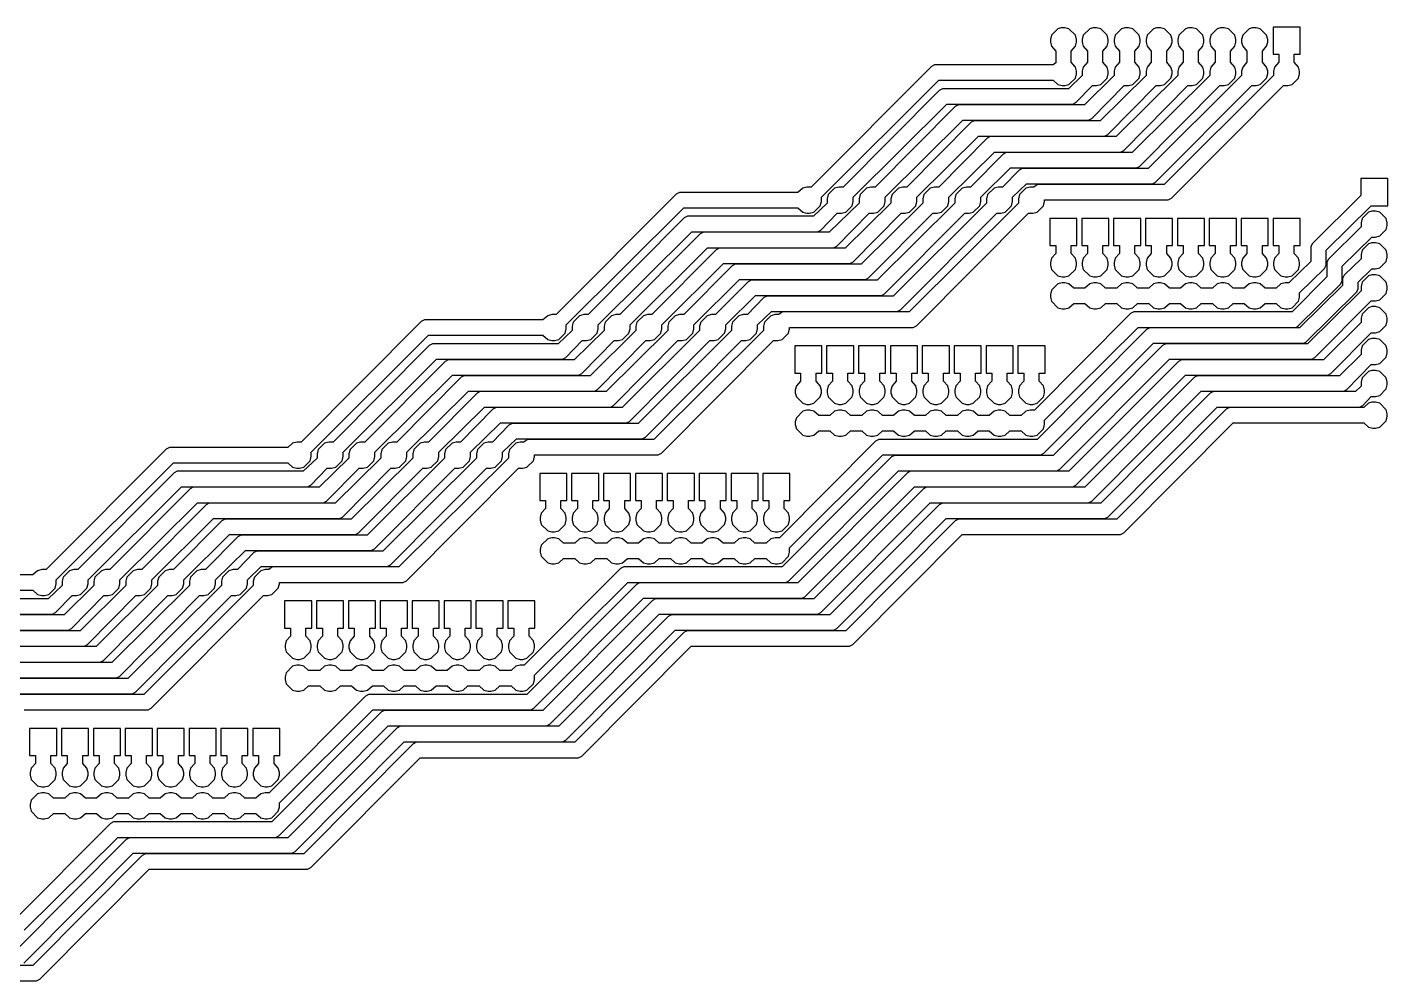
# Model space of a CAD drawing. Header units: millimetres. Extents: x 3 to 173, y 2 to 96.
# Drawn here: x 64.1 to 172.5, y 19.9 to 95.9 of the extents above; entities that cross this region are included whole.
import ezdxf

# ---------------------------------------------------------------- set-up
doc = ezdxf.new("R2010")
doc.units = ezdxf.units.MM
doc.layers.add('Default', color=70, linetype='Continuous')

msp = doc.modelspace()

# ---------------------------------------------------------------- linework, layer by layer
at = {"layer": 'Default'}
for points in [[(146.473333, 95.842667), (146.473333, 95.842667), (146.219333, 95.758), (145.711333, 95.25), (145.626667, 94.911333), (145.626667, 94.699667), (145.711333, 94.361), (146.05, 93.98), (146.05, 93.048667), (145.838333, 92.879333), (136.398, 92.879333), (136.144, 92.752333), (126.576667, 83.142667), (126.238, 83.142667), (125.899333, 83.058), (125.518333, 82.719333), (116.078, 82.719333), (115.824, 82.592333), (106.256667, 72.982667), (105.918, 72.982667), (105.579333, 72.898), (105.198333, 72.559333), (95.758, 72.559333), (95.504, 72.432333), (85.936667, 62.822667), (85.598, 62.822667), (85.259333, 62.738), (84.878333, 62.399333), (75.438, 62.399333), (75.184, 62.272333), (65.616667, 52.662667), (65.278, 52.662667), (64.939333, 52.578), (64.558333, 52.239333), (55.118, 52.239333)], [(55.456667, 51.011667), (64.558333, 51.011667), (64.939333, 50.673), (65.278, 50.588333), (65.489667, 50.588333), (65.828333, 50.673), (66.336333, 51.181), (66.421, 51.519667), (66.421, 51.858333), (75.776667, 61.171667), (84.878333, 61.171667), (85.259333, 60.833), (85.598, 60.748333), (85.809667, 60.748333), (86.148333, 60.833), (86.656333, 61.341), (86.741, 61.679667), (86.741, 62.018333), (96.096667, 71.331667), (105.198333, 71.331667), (105.579333, 70.993), (105.918, 70.908333), (106.129667, 70.908333), (106.468333, 70.993), (106.976333, 71.501), (107.061, 71.839667), (107.061, 72.178333), (116.416667, 81.491667), (125.518333, 81.491667), (125.899333, 81.153), (126.238, 81.068333), (126.449667, 81.068333), (126.788333, 81.153), (127.296333, 81.661), (127.381, 81.999667), (127.381, 82.338333), (136.736667, 91.651667), (145.838333, 91.651667), (146.219333, 91.313), (146.558, 91.228333), (146.769667, 91.228333), (147.108333, 91.313), (147.616333, 91.821), (147.701, 92.159667), (147.701, 92.371333), (147.616333, 92.71), (147.277667, 93.091), (147.277667, 93.98), (147.616333, 94.361), (147.701, 94.699667), (147.701, 94.911333), (147.616333, 95.25), (147.108333, 95.758), (146.769667, 95.842667), (146.473333, 95.842667)], [(149.013333, 95.842667), (149.013333, 95.842667), (148.759333, 95.758), (148.251333, 95.25), (148.166667, 94.911333), (148.166667, 94.699667), (148.251333, 94.361), (148.59, 93.98), (148.59, 93.091), (148.251333, 92.71), (148.166667, 92.371333), (148.166667, 92.032667), (147.066, 90.974333), (137.033, 90.974333), (136.779, 90.847333), (129.116667, 83.142667), (128.778, 83.142667), (128.439333, 83.058), (127.931333, 82.55), (127.846667, 82.211333), (127.846667, 81.872667), (126.746, 80.814333), (116.713, 80.814333), (116.459, 80.687333), (108.796667, 72.982667), (108.458, 72.982667), (108.119333, 72.898), (107.611333, 72.39), (107.526667, 72.051333), (107.526667, 71.712667), (106.426, 70.654333), (96.393, 70.654333), (96.139, 70.527333), (88.476667, 62.822667), (88.138, 62.822667), (87.799333, 62.738), (87.291333, 62.23), (87.206667, 61.891333), (87.206667, 61.552667), (86.106, 60.494333), (76.073, 60.494333), (75.819, 60.367333), (68.156667, 52.662667), (67.818, 52.662667), (67.479333, 52.578), (66.971333, 52.07), (66.886667, 51.731333), (66.886667, 51.392667), (65.786, 50.334333), (55.753, 50.334333)], [(56.091667, 49.106667), (66.124667, 49.106667), (66.378667, 49.233667), (67.691, 50.588333), (68.029667, 50.588333), (68.368333, 50.673), (68.876333, 51.181), (68.961, 51.519667), (68.961, 51.858333), (76.411667, 59.266667), (86.444667, 59.266667), (86.698667, 59.393667), (88.011, 60.748333), (88.349667, 60.748333), (88.688333, 60.833), (89.196333, 61.341), (89.281, 61.679667), (89.281, 62.018333), (96.731667, 69.426667), (106.764667, 69.426667), (107.018667, 69.553667), (108.331, 70.908333), (108.669667, 70.908333), (109.008333, 70.993), (109.516333, 71.501), (109.601, 71.839667), (109.601, 72.178333), (117.051667, 79.586667), (127.084667, 79.586667), (127.338667, 79.713667), (128.651, 81.068333), (128.989667, 81.068333), (129.328333, 81.153), (129.836333, 81.661), (129.921, 81.999667), (129.921, 82.338333), (137.371667, 89.746667), (147.404667, 89.746667), (147.658667, 89.873667), (148.971, 91.228333), (149.309667, 91.228333), (149.648333, 91.313), (150.156333, 91.821), (150.241, 92.159667), (150.241, 92.371333), (150.156333, 92.71), (149.817667, 93.091), (149.817667, 93.98), (150.156333, 94.361), (150.241, 94.699667), (150.241, 94.911333), (150.156333, 95.25), (149.648333, 95.758), (149.309667, 95.842667), (149.013333, 95.842667)], [(151.553333, 95.842667), (151.553333, 95.842667), (151.299333, 95.758), (150.791333, 95.25), (150.706667, 94.911333), (150.706667, 94.699667), (150.791333, 94.361), (151.13, 93.98), (151.13, 93.091), (150.791333, 92.71), (150.706667, 92.371333), (150.706667, 92.032667), (148.336, 89.704333), (138.303, 89.704333), (138.049, 89.577333), (131.656667, 83.142667), (131.318, 83.142667), (130.979333, 83.058), (130.471333, 82.55), (130.386667, 82.211333), (130.386667, 81.872667), (128.016, 79.544333), (117.983, 79.544333), (117.729, 79.417333), (111.336667, 72.982667), (110.998, 72.982667), (110.659333, 72.898), (110.151333, 72.39), (110.066667, 72.051333), (110.066667, 71.712667), (107.696, 69.384333), (97.663, 69.384333), (97.409, 69.257333), (91.016667, 62.822667), (90.678, 62.822667), (90.339333, 62.738), (89.831333, 62.23), (89.746667, 61.891333), (89.746667, 61.552667), (87.376, 59.224333), (77.343, 59.224333), (77.089, 59.097333), (70.696667, 52.662667), (70.358, 52.662667), (70.019333, 52.578), (69.511333, 52.07), (69.426667, 51.731333), (69.426667, 51.392667), (67.056, 49.064333), (57.023, 49.064333)], [(57.361667, 47.836667), (67.394667, 47.836667), (67.648667, 47.963667), (70.231, 50.588333), (70.569667, 50.588333), (70.908333, 50.673), (71.416333, 51.181), (71.501, 51.519667), (71.501, 51.858333), (77.681667, 57.996667), (87.714667, 57.996667), (87.968667, 58.123667), (90.551, 60.748333), (90.889667, 60.748333), (91.228333, 60.833), (91.736333, 61.341), (91.821, 61.679667), (91.821, 62.018333), (98.001667, 68.156667), (108.034667, 68.156667), (108.288667, 68.283667), (110.871, 70.908333), (111.209667, 70.908333), (111.548333, 70.993), (112.056333, 71.501), (112.141, 71.839667), (112.141, 72.178333), (118.321667, 78.316667), (128.354667, 78.316667), (128.608667, 78.443667), (131.191, 81.068333), (131.529667, 81.068333), (131.868333, 81.153), (132.376333, 81.661), (132.461, 81.999667), (132.461, 82.338333), (138.641667, 88.476667), (148.674667, 88.476667), (148.928667, 88.603667), (151.511, 91.228333), (151.849667, 91.228333), (152.188333, 91.313), (152.696333, 91.821), (152.781, 92.159667), (152.781, 92.371333), (152.696333, 92.71), (152.357667, 93.091), (152.357667, 93.98), (152.696333, 94.361), (152.781, 94.699667), (152.781, 94.911333), (152.696333, 95.25), (152.188333, 95.758), (151.849667, 95.842667), (151.553333, 95.842667)], [(154.093333, 95.842667), (154.093333, 95.842667), (153.839333, 95.758), (153.331333, 95.25), (153.246667, 94.911333), (153.246667, 94.699667), (153.331333, 94.361), (153.67, 93.98), (153.67, 93.091), (153.331333, 92.71), (153.246667, 92.371333), (153.246667, 92.032667), (149.606, 88.434333), (139.573, 88.434333), (139.319, 88.307333), (134.196667, 83.142667), (133.858, 83.142667), (133.519333, 83.058), (133.011333, 82.55), (132.926667, 82.211333), (132.926667, 81.872667), (129.286, 78.274333), (119.253, 78.274333), (118.999, 78.147333), (113.876667, 72.982667), (113.538, 72.982667), (113.199333, 72.898), (112.691333, 72.39), (112.606667, 72.051333), (112.606667, 71.712667), (108.966, 68.114333), (98.933, 68.114333), (98.679, 67.987333), (93.556667, 62.822667), (93.218, 62.822667), (92.879333, 62.738), (92.371333, 62.23), (92.286667, 61.891333), (92.286667, 61.552667), (88.646, 57.954333), (78.613, 57.954333), (78.359, 57.827333), (73.236667, 52.662667), (72.898, 52.662667), (72.559333, 52.578), (72.051333, 52.07), (71.966667, 51.731333), (71.966667, 51.392667), (68.326, 47.794333), (58.293, 47.794333)], [(58.631667, 46.566667), (68.664667, 46.566667), (68.918667, 46.693667), (72.771, 50.588333), (73.109667, 50.588333), (73.448333, 50.673), (73.956333, 51.181), (74.041, 51.519667), (74.041, 51.858333), (78.951667, 56.726667), (88.984667, 56.726667), (89.238667, 56.853667), (93.091, 60.748333), (93.429667, 60.748333), (93.768333, 60.833), (94.276333, 61.341), (94.361, 61.679667), (94.361, 62.018333), (99.271667, 66.886667), (109.304667, 66.886667), (109.558667, 67.013667), (113.411, 70.908333), (113.749667, 70.908333), (114.088333, 70.993), (114.596333, 71.501), (114.681, 71.839667), (114.681, 72.178333), (119.591667, 77.046667), (129.624667, 77.046667), (129.878667, 77.173667), (133.731, 81.068333), (134.069667, 81.068333), (134.408333, 81.153), (134.916333, 81.661), (135.001, 81.999667), (135.001, 82.338333), (139.911667, 87.206667), (149.944667, 87.206667), (150.198667, 87.333667), (154.051, 91.228333), (154.389667, 91.228333), (154.728333, 91.313), (155.236333, 91.821), (155.321, 92.159667), (155.321, 92.371333), (155.236333, 92.71), (154.897667, 93.091), (154.897667, 93.98), (155.236333, 94.361), (155.321, 94.699667), (155.321, 94.911333), (155.236333, 95.25), (154.728333, 95.758), (154.389667, 95.842667), (154.093333, 95.842667)], [(156.633333, 95.842667), (156.633333, 95.842667), (156.379333, 95.758), (155.871333, 95.25), (155.786667, 94.911333), (155.786667, 94.699667), (155.871333, 94.361), (156.21, 93.98), (156.21, 93.091), (155.871333, 92.71), (155.786667, 92.371333), (155.786667, 92.032667), (150.876, 87.164333), (140.843, 87.164333), (140.589, 87.037333), (136.736667, 83.142667), (136.398, 83.142667), (136.059333, 83.058), (135.551333, 82.55), (135.466667, 82.211333), (135.466667, 81.872667), (130.556, 77.004333), (120.523, 77.004333), (120.269, 76.877333), (116.416667, 72.982667), (116.078, 72.982667), (115.739333, 72.898), (115.231333, 72.39), (115.146667, 72.051333), (115.146667, 71.712667), (110.236, 66.844333), (100.203, 66.844333), (99.949, 66.717333), (96.096667, 62.822667), (95.758, 62.822667), (95.419333, 62.738), (94.911333, 62.23), (94.826667, 61.891333), (94.826667, 61.552667), (89.916, 56.684333), (79.883, 56.684333), (79.629, 56.557333), (75.776667, 52.662667), (75.438, 52.662667), (75.099333, 52.578), (74.591333, 52.07), (74.506667, 51.731333), (74.506667, 51.392667), (69.596, 46.524333), (59.563, 46.524333)], [(59.901667, 45.296667), (69.934667, 45.296667), (70.188667, 45.423667), (75.311, 50.588333), (75.649667, 50.588333), (75.988333, 50.673), (76.496333, 51.181), (76.581, 51.519667), (76.581, 51.858333), (80.221667, 55.456667), (90.254667, 55.456667), (90.508667, 55.583667), (95.631, 60.748333), (95.969667, 60.748333), (96.308333, 60.833), (96.816333, 61.341), (96.901, 61.679667), (96.901, 62.018333), (100.541667, 65.616667), (110.574667, 65.616667), (110.828667, 65.743667), (115.951, 70.908333), (116.289667, 70.908333), (116.628333, 70.993), (117.136333, 71.501), (117.221, 71.839667), (117.221, 72.178333), (120.861667, 75.776667), (130.894667, 75.776667), (131.148667, 75.903667), (136.271, 81.068333), (136.609667, 81.068333), (136.948333, 81.153), (137.456333, 81.661), (137.541, 81.999667), (137.541, 82.338333), (141.181667, 85.936667), (151.214667, 85.936667), (151.468667, 86.063667), (156.591, 91.228333), (156.929667, 91.228333), (157.268333, 91.313), (157.776333, 91.821), (157.861, 92.159667), (157.861, 92.371333), (157.776333, 92.71), (157.437667, 93.091), (157.437667, 93.98), (157.776333, 94.361), (157.861, 94.699667), (157.861, 94.911333), (157.776333, 95.25), (157.268333, 95.758), (156.929667, 95.842667), (156.633333, 95.842667)], [(159.173333, 95.842667), (159.173333, 95.842667), (158.919333, 95.758), (158.411333, 95.25), (158.326667, 94.911333), (158.326667, 94.699667), (158.411333, 94.361), (158.75, 93.98), (158.75, 93.091), (158.411333, 92.71), (158.326667, 92.371333), (158.326667, 92.032667), (152.146, 85.894333), (142.113, 85.894333), (141.859, 85.767333), (139.276667, 83.142667), (138.938, 83.142667), (138.599333, 83.058), (138.091333, 82.55), (138.006667, 82.211333), (138.006667, 81.872667), (131.826, 75.734333), (121.793, 75.734333), (121.539, 75.607333), (118.956667, 72.982667), (118.618, 72.982667), (118.279333, 72.898), (117.771333, 72.39), (117.686667, 72.051333), (117.686667, 71.712667), (111.506, 65.574333), (101.473, 65.574333), (101.219, 65.447333), (98.636667, 62.822667), (98.298, 62.822667), (97.959333, 62.738), (97.451333, 62.23), (97.366667, 61.891333), (97.366667, 61.552667), (91.186, 55.414333), (81.153, 55.414333), (80.899, 55.287333), (78.316667, 52.662667), (77.978, 52.662667), (77.639333, 52.578), (77.131333, 52.07), (77.046667, 51.731333), (77.046667, 51.392667), (70.866, 45.254333), (60.833, 45.254333)], [(61.171667, 44.026667), (71.204667, 44.026667), (71.458667, 44.153667), (77.851, 50.588333), (78.189667, 50.588333), (78.528333, 50.673), (79.036333, 51.181), (79.121, 51.519667), (79.121, 51.858333), (81.491667, 54.186667), (91.524667, 54.186667), (91.778667, 54.313667), (98.171, 60.748333), (98.509667, 60.748333), (98.848333, 60.833), (99.356333, 61.341), (99.441, 61.679667), (99.441, 62.018333), (101.811667, 64.346667), (111.844667, 64.346667), (112.098667, 64.473667), (118.491, 70.908333), (118.829667, 70.908333), (119.168333, 70.993), (119.676333, 71.501), (119.761, 71.839667), (119.761, 72.178333), (122.131667, 74.506667), (132.164667, 74.506667), (132.418667, 74.633667), (138.811, 81.068333), (139.149667, 81.068333), (139.488333, 81.153), (139.996333, 81.661), (140.081, 81.999667), (140.081, 82.338333), (142.451667, 84.666667), (152.484667, 84.666667), (152.738667, 84.793667), (159.131, 91.228333), (159.469667, 91.228333), (159.808333, 91.313), (160.316333, 91.821), (160.401, 92.159667), (160.401, 92.371333), (160.316333, 92.71), (159.977667, 93.091), (159.977667, 93.98), (160.316333, 94.361), (160.401, 94.699667), (160.401, 94.911333), (160.316333, 95.25), (159.808333, 95.758), (159.469667, 95.842667), (159.173333, 95.842667)], [(161.713333, 95.842667), (161.713333, 95.842667), (161.459333, 95.758), (160.951333, 95.25), (160.866667, 94.911333), (160.866667, 94.699667), (160.951333, 94.361), (161.29, 93.98), (161.29, 93.091), (160.951333, 92.71), (160.866667, 92.371333), (160.866667, 92.032667), (153.416, 84.624333), (143.383, 84.624333), (143.129, 84.497333), (141.816667, 83.142667), (141.478, 83.142667), (141.139333, 83.058), (140.631333, 82.55), (140.546667, 82.211333), (140.546667, 81.872667), (133.096, 74.464333), (123.063, 74.464333), (122.809, 74.337333), (121.496667, 72.982667), (121.158, 72.982667), (120.819333, 72.898), (120.311333, 72.39), (120.226667, 72.051333), (120.226667, 71.712667), (112.776, 64.304333), (102.743, 64.304333), (102.489, 64.177333), (101.176667, 62.822667), (100.838, 62.822667), (100.499333, 62.738), (99.991333, 62.23), (99.906667, 61.891333), (99.906667, 61.552667), (92.456, 54.144333), (82.423, 54.144333), (82.169, 54.017333), (80.856667, 52.662667), (80.518, 52.662667), (80.179333, 52.578), (79.671333, 52.07), (79.586667, 51.731333), (79.586667, 51.392667), (72.136, 43.984333), (62.103, 43.984333)], [(62.441667, 42.756667), (72.474667, 42.756667), (72.728667, 42.883667), (80.391, 50.588333), (80.729667, 50.588333), (81.068333, 50.673), (81.576333, 51.181), (81.661, 51.519667), (81.661, 51.858333), (82.761667, 52.916667), (92.794667, 52.916667), (93.048667, 53.043667), (100.711, 60.748333), (101.049667, 60.748333), (101.388333, 60.833), (101.896333, 61.341), (101.981, 61.679667), (101.981, 62.018333), (103.081667, 63.076667), (113.114667, 63.076667), (113.368667, 63.203667), (121.031, 70.908333), (121.369667, 70.908333), (121.708333, 70.993), (122.216333, 71.501), (122.301, 71.839667), (122.301, 72.178333), (123.401667, 73.236667), (133.434667, 73.236667), (133.688667, 73.363667), (141.351, 81.068333), (141.689667, 81.068333), (142.028333, 81.153), (142.536333, 81.661), (142.621, 81.999667), (142.621, 82.338333), (143.721667, 83.396667), (153.754667, 83.396667), (154.008667, 83.523667), (161.671, 91.228333), (162.009667, 91.228333), (162.348333, 91.313), (162.856333, 91.821), (162.941, 92.159667), (162.941, 92.371333), (162.856333, 92.71), (162.517667, 93.091), (162.517667, 93.98), (162.856333, 94.361), (162.941, 94.699667), (162.941, 94.911333), (162.856333, 95.25), (162.348333, 95.758), (162.009667, 95.842667), (161.713333, 95.842667)], [(163.364333, 95.885), (163.364333, 95.885), (163.364333, 93.726), (163.83, 93.726), (163.83, 93.091), (163.491333, 92.71), (163.406667, 92.371333), (163.406667, 92.032667), (154.686, 83.354333), (144.610667, 83.354333), (144.314333, 83.142667), (144.018, 83.142667), (143.679333, 83.058), (143.171333, 82.55), (143.086667, 82.211333), (143.086667, 81.872667), (134.366, 73.194333), (124.290667, 73.194333), (123.994333, 72.982667), (123.698, 72.982667), (123.359333, 72.898), (122.851333, 72.39), (122.766667, 72.051333), (122.766667, 71.712667), (114.046, 63.034333), (103.970667, 63.034333), (103.674333, 62.822667), (103.378, 62.822667), (103.039333, 62.738), (102.531333, 62.23), (102.446667, 61.891333), (102.446667, 61.552667), (93.726, 52.874333), (83.650667, 52.874333), (83.354333, 52.662667), (83.058, 52.662667), (82.719333, 52.578), (82.211333, 52.07), (82.126667, 51.731333), (82.126667, 51.392667), (73.406, 42.714333), (63.330667, 42.714333)], [(63.881, 41.486667), (73.744667, 41.486667), (73.998667, 41.613667), (82.931, 50.588333), (83.269667, 50.588333), (83.608333, 50.673), (84.116333, 51.181), (84.201, 51.519667), (84.201, 51.646667), (94.064667, 51.646667), (94.318667, 51.773667), (103.251, 60.748333), (103.589667, 60.748333), (103.928333, 60.833), (104.436333, 61.341), (104.521, 61.679667), (104.521, 61.806667), (114.384667, 61.806667), (114.638667, 61.933667), (123.571, 70.908333), (123.909667, 70.908333), (124.248333, 70.993), (124.756333, 71.501), (124.841, 71.839667), (124.841, 71.966667), (134.704667, 71.966667), (134.958667, 72.093667), (143.891, 81.068333), (144.229667, 81.068333), (144.568333, 81.153), (145.076333, 81.661), (145.161, 81.999667), (145.161, 82.126667), (155.024667, 82.126667), (155.278667, 82.253667), (164.211, 91.228333), (164.549667, 91.228333), (164.888333, 91.313), (165.396333, 91.821), (165.481, 92.159667), (165.481, 92.371333), (165.396333, 92.71), (165.057667, 93.091), (165.057667, 93.726), (165.523333, 93.726), (165.523333, 95.885), (163.364333, 95.885)], [(170.349333, 83.82), (170.349333, 83.82), (170.349333, 82.465333), (166.497, 78.655333), (166.37, 78.401333), (166.37, 77.216), (164.634333, 75.522667), (164.338, 75.522667), (163.999333, 75.438), (163.618333, 75.099333), (162.729333, 75.099333), (162.348333, 75.438), (162.009667, 75.522667), (161.798, 75.522667), (161.459333, 75.438), (161.078333, 75.099333), (160.189333, 75.099333), (159.808333, 75.438), (159.469667, 75.522667), (159.258, 75.522667), (158.919333, 75.438), (158.538333, 75.099333), (157.649333, 75.099333), (157.268333, 75.438), (156.929667, 75.522667), (156.718, 75.522667), (156.379333, 75.438), (155.998333, 75.099333), (155.109333, 75.099333), (154.728333, 75.438), (154.389667, 75.522667), (154.178, 75.522667), (153.839333, 75.438), (153.458333, 75.099333), (152.569333, 75.099333), (152.188333, 75.438), (151.849667, 75.522667), (151.638, 75.522667), (151.299333, 75.438), (150.918333, 75.099333), (150.029333, 75.099333), (149.648333, 75.438), (149.309667, 75.522667), (149.098, 75.522667), (148.759333, 75.438), (148.378333, 75.099333), (147.489333, 75.099333), (147.108333, 75.438), (146.769667, 75.522667), (146.558, 75.522667), (146.219333, 75.438), (145.711333, 74.93), (145.626667, 74.591333), (145.626667, 74.379667), (145.711333, 74.041), (146.219333, 73.533), (146.558, 73.448333), (146.769667, 73.448333), (147.108333, 73.533), (147.489333, 73.871667), (148.378333, 73.871667), (148.759333, 73.533), (149.098, 73.448333), (149.309667, 73.448333), (149.648333, 73.533), (150.029333, 73.871667), (150.918333, 73.871667), (151.299333, 73.533), (151.638, 73.448333), (151.849667, 73.448333), (152.188333, 73.533), (152.569333, 73.871667), (153.458333, 73.871667), (153.839333, 73.533), (154.178, 73.448333), (154.389667, 73.448333), (154.728333, 73.533), (155.109333, 73.871667), (155.998333, 73.871667), (156.379333, 73.533), (156.718, 73.448333), (156.929667, 73.448333), (157.268333, 73.533), (157.649333, 73.871667), (158.538333, 73.871667), (158.919333, 73.533), (159.258, 73.448333), (159.469667, 73.448333), (159.808333, 73.533), (160.189333, 73.871667), (161.078333, 73.871667), (161.459333, 73.533), (161.798, 73.448333), (162.009667, 73.448333), (162.348333, 73.533), (162.729333, 73.871667), (163.618333, 73.871667), (163.999333, 73.533), (164.338, 73.448333), (164.549667, 73.448333), (164.888333, 73.533), (165.396333, 74.041), (165.481, 74.379667), (165.481, 74.718333), (167.470667, 76.665667), (167.597667, 76.919667), (167.597667, 78.105), (171.196, 81.661), (172.508333, 81.661), (172.508333, 83.82), (170.349333, 83.82)], [(171.238333, 81.237667), (171.238333, 81.237667), (170.984333, 81.153), (170.476333, 80.645), (170.391667, 80.306333), (170.391667, 79.967667), (167.767, 77.385333), (167.64, 77.131333), (167.64, 75.988333), (164.888333, 73.194333), (152.273, 73.194333), (152.019, 73.067333), (144.356667, 65.362667), (144.018, 65.362667), (143.679333, 65.278), (143.298333, 64.939333), (142.409333, 64.939333), (142.028333, 65.278), (141.689667, 65.362667), (141.478, 65.362667), (141.139333, 65.278), (140.758333, 64.939333), (139.869333, 64.939333), (139.488333, 65.278), (139.149667, 65.362667), (138.938, 65.362667), (138.599333, 65.278), (138.218333, 64.939333), (137.329333, 64.939333), (136.948333, 65.278), (136.609667, 65.362667), (136.398, 65.362667), (136.059333, 65.278), (135.678333, 64.939333), (134.789333, 64.939333), (134.408333, 65.278), (134.069667, 65.362667), (133.858, 65.362667), (133.519333, 65.278), (133.138333, 64.939333), (132.249333, 64.939333), (131.868333, 65.278), (131.529667, 65.362667), (131.318, 65.362667), (130.979333, 65.278), (130.598333, 64.939333), (129.709333, 64.939333), (129.328333, 65.278), (128.989667, 65.362667), (128.778, 65.362667), (128.439333, 65.278), (128.058333, 64.939333), (127.169333, 64.939333), (126.788333, 65.278), (126.449667, 65.362667), (126.238, 65.362667), (125.899333, 65.278), (125.391333, 64.77), (125.306667, 64.431333), (125.306667, 64.219667), (125.391333, 63.881), (125.899333, 63.373), (126.238, 63.288333), (126.449667, 63.288333), (126.788333, 63.373), (127.169333, 63.711667), (128.058333, 63.711667), (128.439333, 63.373), (128.778, 63.288333), (128.989667, 63.288333), (129.328333, 63.373), (129.709333, 63.711667), (130.598333, 63.711667), (130.979333, 63.373), (131.318, 63.288333), (131.529667, 63.288333), (131.868333, 63.373), (132.249333, 63.711667), (133.138333, 63.711667), (133.519333, 63.373), (133.858, 63.288333), (134.069667, 63.288333), (134.408333, 63.373), (134.789333, 63.711667), (135.678333, 63.711667), (136.059333, 63.373), (136.398, 63.288333), (136.609667, 63.288333), (136.948333, 63.373), (137.329333, 63.711667), (138.218333, 63.711667), (138.599333, 63.373), (138.938, 63.288333), (139.149667, 63.288333), (139.488333, 63.373), (139.869333, 63.711667), (140.758333, 63.711667), (141.139333, 63.373), (141.478, 63.288333), (141.689667, 63.288333), (142.028333, 63.373), (142.409333, 63.711667), (143.298333, 63.711667), (143.679333, 63.373), (144.018, 63.288333), (144.229667, 63.288333), (144.568333, 63.373), (145.076333, 63.881), (145.161, 64.219667), (145.161, 64.558333), (152.611667, 71.966667), (165.184667, 71.966667), (165.354, 72.051333), (168.740667, 75.395667), (168.867667, 75.649667), (168.867667, 76.835), (171.238333, 79.163333), (171.534667, 79.163333), (171.873333, 79.248), (172.381333, 79.756), (172.466, 80.094667), (172.466, 80.306333), (172.381333, 80.645), (171.873333, 81.153), (171.534667, 81.237667), (171.238333, 81.237667)], [(145.584333, 80.645), (145.584333, 80.645), (145.584333, 78.486), (146.05, 78.486), (146.05, 77.851), (145.711333, 77.47), (145.626667, 77.131333), (145.626667, 76.919667), (145.711333, 76.581), (146.219333, 76.073), (146.558, 75.988333), (146.769667, 75.988333), (147.108333, 76.073), (147.616333, 76.581), (147.701, 76.919667), (147.701, 77.131333), (147.616333, 77.47), (147.277667, 77.851), (147.277667, 78.486), (147.743333, 78.486), (147.743333, 80.645), (145.584333, 80.645)], [(148.124333, 80.645), (148.124333, 80.645), (148.124333, 78.486), (148.59, 78.486), (148.59, 77.851), (148.251333, 77.47), (148.166667, 77.131333), (148.166667, 76.919667), (148.251333, 76.581), (148.759333, 76.073), (149.098, 75.988333), (149.309667, 75.988333), (149.648333, 76.073), (150.156333, 76.581), (150.241, 76.919667), (150.241, 77.131333), (150.156333, 77.47), (149.817667, 77.851), (149.817667, 78.486), (150.283333, 78.486), (150.283333, 80.645), (148.124333, 80.645)], [(150.664333, 80.645), (150.664333, 80.645), (150.664333, 78.486), (151.13, 78.486), (151.13, 77.851), (150.791333, 77.47), (150.706667, 77.131333), (150.706667, 76.919667), (150.791333, 76.581), (151.299333, 76.073), (151.638, 75.988333), (151.849667, 75.988333), (152.188333, 76.073), (152.696333, 76.581), (152.781, 76.919667), (152.781, 77.131333), (152.696333, 77.47), (152.357667, 77.851), (152.357667, 78.486), (152.823333, 78.486), (152.823333, 80.645), (150.664333, 80.645)], [(153.204333, 80.645), (153.204333, 80.645), (153.204333, 78.486), (153.67, 78.486), (153.67, 77.851), (153.331333, 77.47), (153.246667, 77.131333), (153.246667, 76.919667), (153.331333, 76.581), (153.839333, 76.073), (154.178, 75.988333), (154.389667, 75.988333), (154.728333, 76.073), (155.236333, 76.581), (155.321, 76.919667), (155.321, 77.131333), (155.236333, 77.47), (154.897667, 77.851), (154.897667, 78.486), (155.363333, 78.486), (155.363333, 80.645), (153.204333, 80.645)], [(155.744333, 80.645), (155.744333, 80.645), (155.744333, 78.486), (156.21, 78.486), (156.21, 77.851), (155.871333, 77.47), (155.786667, 77.131333), (155.786667, 76.919667), (155.871333, 76.581), (156.379333, 76.073), (156.718, 75.988333), (156.929667, 75.988333), (157.268333, 76.073), (157.776333, 76.581), (157.861, 76.919667), (157.861, 77.131333), (157.776333, 77.47), (157.437667, 77.851), (157.437667, 78.486), (157.903333, 78.486), (157.903333, 80.645), (155.744333, 80.645)], [(158.284333, 80.645), (158.284333, 80.645), (158.284333, 78.486), (158.75, 78.486), (158.75, 77.851), (158.411333, 77.47), (158.326667, 77.131333), (158.326667, 76.919667), (158.411333, 76.581), (158.919333, 76.073), (159.258, 75.988333), (159.469667, 75.988333), (159.808333, 76.073), (160.316333, 76.581), (160.401, 76.919667), (160.401, 77.131333), (160.316333, 77.47), (159.977667, 77.851), (159.977667, 78.486), (160.443333, 78.486), (160.443333, 80.645), (158.284333, 80.645)], [(160.824333, 80.645), (160.824333, 80.645), (160.824333, 78.486), (161.29, 78.486), (161.29, 77.851), (160.951333, 77.47), (160.866667, 77.131333), (160.866667, 76.919667), (160.951333, 76.581), (161.459333, 76.073), (161.798, 75.988333), (162.009667, 75.988333), (162.348333, 76.073), (162.856333, 76.581), (162.941, 76.919667), (162.941, 77.131333), (162.856333, 77.47), (162.517667, 77.851), (162.517667, 78.486), (162.983333, 78.486), (162.983333, 80.645), (160.824333, 80.645)], [(163.364333, 80.645), (163.364333, 80.645), (163.364333, 78.486), (163.83, 78.486), (163.83, 77.851), (163.491333, 77.47), (163.406667, 77.131333), (163.406667, 76.919667), (163.491333, 76.581), (163.999333, 76.073), (164.338, 75.988333), (164.549667, 75.988333), (164.888333, 76.073), (165.396333, 76.581), (165.481, 76.919667), (165.481, 77.131333), (165.396333, 77.47), (165.057667, 77.851), (165.057667, 78.486), (165.523333, 78.486), (165.523333, 80.645), (163.364333, 80.645)], [(171.238333, 78.697667), (171.238333, 78.697667), (170.984333, 78.613), (170.476333, 78.105), (170.391667, 77.766333), (170.391667, 77.427667), (169.037, 76.115333), (168.91, 75.861333), (168.91, 75.311), (165.481, 71.924333), (153.543, 71.924333), (153.289, 71.797333), (144.568333, 63.034333), (131.953, 63.034333), (131.699, 62.907333), (124.036667, 55.202667), (123.698, 55.202667), (123.359333, 55.118), (122.978333, 54.779333), (122.089333, 54.779333), (121.708333, 55.118), (121.369667, 55.202667), (121.158, 55.202667), (120.819333, 55.118), (120.438333, 54.779333), (119.549333, 54.779333), (119.168333, 55.118), (118.829667, 55.202667), (118.618, 55.202667), (118.279333, 55.118), (117.898333, 54.779333), (117.009333, 54.779333), (116.628333, 55.118), (116.289667, 55.202667), (116.078, 55.202667), (115.739333, 55.118), (115.358333, 54.779333), (114.469333, 54.779333), (114.088333, 55.118), (113.749667, 55.202667), (113.538, 55.202667), (113.199333, 55.118), (112.818333, 54.779333), (111.929333, 54.779333), (111.548333, 55.118), (111.209667, 55.202667), (110.998, 55.202667), (110.659333, 55.118), (110.278333, 54.779333), (109.389333, 54.779333), (109.008333, 55.118), (108.669667, 55.202667), (108.458, 55.202667), (108.119333, 55.118), (107.738333, 54.779333), (106.849333, 54.779333), (106.468333, 55.118), (106.129667, 55.202667), (105.918, 55.202667), (105.579333, 55.118), (105.071333, 54.61), (104.986667, 54.271333), (104.986667, 54.059667), (105.071333, 53.721), (105.579333, 53.213), (105.918, 53.128333), (106.129667, 53.128333), (106.468333, 53.213), (106.849333, 53.551667), (107.738333, 53.551667), (108.119333, 53.213), (108.458, 53.128333), (108.669667, 53.128333), (109.008333, 53.213), (109.389333, 53.551667), (110.278333, 53.551667), (110.659333, 53.213), (110.998, 53.128333), (111.209667, 53.128333), (111.548333, 53.213), (111.929333, 53.551667), (112.818333, 53.551667), (113.199333, 53.213), (113.538, 53.128333), (113.749667, 53.128333), (114.088333, 53.213), (114.469333, 53.551667), (115.358333, 53.551667), (115.739333, 53.213), (116.078, 53.128333), (116.289667, 53.128333), (116.628333, 53.213), (117.009333, 53.551667), (117.898333, 53.551667), (118.279333, 53.213), (118.618, 53.128333), (118.829667, 53.128333), (119.168333, 53.213), (119.549333, 53.551667), (120.438333, 53.551667), (120.819333, 53.213), (121.158, 53.128333), (121.369667, 53.128333), (121.708333, 53.213), (122.089333, 53.551667), (122.978333, 53.551667), (123.359333, 53.213), (123.698, 53.128333), (123.909667, 53.128333), (124.248333, 53.213), (124.756333, 53.721), (124.841, 54.059667), (124.841, 54.398333), (132.291667, 61.806667), (144.864667, 61.806667), (145.118667, 61.933667), (153.839333, 70.696667), (165.819667, 70.696667), (165.989, 70.781333), (170.010667, 74.760667), (170.137667, 75.014667), (170.137667, 75.565), (171.238333, 76.623333), (171.534667, 76.623333), (171.873333, 76.708), (172.381333, 77.216), (172.466, 77.554667), (172.466, 77.766333), (172.381333, 78.105), (171.873333, 78.613), (171.534667, 78.697667), (171.238333, 78.697667)], [(171.238333, 76.157667), (171.238333, 76.157667), (170.984333, 76.073), (170.476333, 75.565), (170.391667, 75.226333), (170.391667, 74.887667), (166.116, 70.654333), (154.813, 70.654333), (154.559, 70.527333), (145.838333, 61.764333), (133.223, 61.764333), (132.969, 61.637333), (124.248333, 52.874333), (111.633, 52.874333), (111.379, 52.747333), (103.716667, 45.042667), (103.378, 45.042667), (103.039333, 44.958), (102.658333, 44.619333), (101.769333, 44.619333), (101.388333, 44.958), (101.049667, 45.042667), (100.838, 45.042667), (100.499333, 44.958), (100.118333, 44.619333), (99.229333, 44.619333), (98.848333, 44.958), (98.509667, 45.042667), (98.298, 45.042667), (97.959333, 44.958), (97.578333, 44.619333), (96.689333, 44.619333), (96.308333, 44.958), (95.969667, 45.042667), (95.758, 45.042667), (95.419333, 44.958), (95.038333, 44.619333), (94.149333, 44.619333), (93.768333, 44.958), (93.429667, 45.042667), (93.218, 45.042667), (92.879333, 44.958), (92.498333, 44.619333), (91.609333, 44.619333), (91.228333, 44.958), (90.889667, 45.042667), (90.678, 45.042667), (90.339333, 44.958), (89.958333, 44.619333), (89.069333, 44.619333), (88.688333, 44.958), (88.349667, 45.042667), (88.138, 45.042667), (87.799333, 44.958), (87.418333, 44.619333), (86.529333, 44.619333), (86.148333, 44.958), (85.809667, 45.042667), (85.598, 45.042667), (85.259333, 44.958), (84.751333, 44.45), (84.666667, 44.111333), (84.666667, 43.899667), (84.751333, 43.561), (85.259333, 43.053), (85.598, 42.968333), (85.809667, 42.968333), (86.148333, 43.053), (86.529333, 43.391667), (87.418333, 43.391667), (87.799333, 43.053), (88.138, 42.968333), (88.349667, 42.968333), (88.688333, 43.053), (89.069333, 43.391667), (89.958333, 43.391667), (90.339333, 43.053), (90.678, 42.968333), (90.889667, 42.968333), (91.228333, 43.053), (91.609333, 43.391667), (92.498333, 43.391667), (92.879333, 43.053), (93.218, 42.968333), (93.429667, 42.968333), (93.768333, 43.053), (94.149333, 43.391667), (95.038333, 43.391667), (95.419333, 43.053), (95.758, 42.968333), (95.969667, 42.968333), (96.308333, 43.053), (96.689333, 43.391667), (97.578333, 43.391667), (97.959333, 43.053), (98.298, 42.968333), (98.509667, 42.968333), (98.848333, 43.053), (99.229333, 43.391667), (100.118333, 43.391667), (100.499333, 43.053), (100.838, 42.968333), (101.049667, 42.968333), (101.388333, 43.053), (101.769333, 43.391667), (102.658333, 43.391667), (103.039333, 43.053), (103.378, 42.968333), (103.589667, 42.968333), (103.928333, 43.053), (104.436333, 43.561), (104.521, 43.899667), (104.521, 44.238333), (111.971667, 51.646667), (124.544667, 51.646667), (124.798667, 51.773667), (133.519333, 60.536667), (146.134667, 60.536667), (146.388667, 60.663667), (155.109333, 69.426667), (166.454667, 69.426667), (166.708667, 69.553667), (171.196, 74.083333), (171.534667, 74.083333), (171.873333, 74.168), (172.381333, 74.676), (172.466, 75.014667), (172.466, 75.226333), (172.381333, 75.565), (171.873333, 76.073), (171.534667, 76.157667), (171.238333, 76.157667)], [(171.238333, 73.617667), (171.238333, 73.617667), (170.984333, 73.533), (170.476333, 73.025), (170.391667, 72.686333), (170.391667, 72.347667), (167.386, 69.384333), (156.083, 69.384333), (155.829, 69.257333), (147.108333, 60.494333), (134.493, 60.494333), (134.239, 60.367333), (125.518333, 51.604333), (112.903, 51.604333), (112.649, 51.477333), (103.928333, 42.714333), (91.313, 42.714333), (91.059, 42.587333), (83.396667, 34.882667), (83.058, 34.882667), (82.719333, 34.798), (82.338333, 34.459333), (81.449333, 34.459333), (81.068333, 34.798), (80.729667, 34.882667), (80.518, 34.882667), (80.179333, 34.798), (79.798333, 34.459333), (78.909333, 34.459333), (78.528333, 34.798), (78.189667, 34.882667), (77.978, 34.882667), (77.639333, 34.798), (77.258333, 34.459333), (76.369333, 34.459333), (75.988333, 34.798), (75.649667, 34.882667), (75.438, 34.882667), (75.099333, 34.798), (74.718333, 34.459333), (73.829333, 34.459333), (73.448333, 34.798), (73.109667, 34.882667), (72.898, 34.882667), (72.559333, 34.798), (72.178333, 34.459333), (71.289333, 34.459333), (70.908333, 34.798), (70.569667, 34.882667), (70.358, 34.882667), (70.019333, 34.798), (69.638333, 34.459333), (68.749333, 34.459333), (68.368333, 34.798), (68.029667, 34.882667), (67.818, 34.882667), (67.479333, 34.798), (67.098333, 34.459333), (66.209333, 34.459333), (65.828333, 34.798), (65.489667, 34.882667), (65.278, 34.882667), (64.939333, 34.798), (64.431333, 34.29), (64.346667, 33.951333), (64.346667, 33.739667), (64.431333, 33.401), (64.939333, 32.893), (65.278, 32.808333), (65.489667, 32.808333), (65.828333, 32.893), (66.209333, 33.231667), (67.098333, 33.231667), (67.479333, 32.893), (67.818, 32.808333), (68.029667, 32.808333), (68.368333, 32.893), (68.749333, 33.231667), (69.638333, 33.231667), (70.019333, 32.893), (70.358, 32.808333), (70.569667, 32.808333), (70.908333, 32.893), (71.289333, 33.231667), (72.178333, 33.231667), (72.559333, 32.893), (72.898, 32.808333), (73.109667, 32.808333), (73.448333, 32.893), (73.829333, 33.231667), (74.718333, 33.231667), (75.099333, 32.893), (75.438, 32.808333), (75.649667, 32.808333), (75.988333, 32.893), (76.369333, 33.231667), (77.258333, 33.231667), (77.639333, 32.893), (77.978, 32.808333), (78.189667, 32.808333), (78.528333, 32.893), (78.909333, 33.231667), (79.798333, 33.231667), (80.179333, 32.893), (80.518, 32.808333), (80.729667, 32.808333), (81.068333, 32.893), (81.449333, 33.231667), (82.338333, 33.231667), (82.719333, 32.893), (83.058, 32.808333), (83.269667, 32.808333), (83.608333, 32.893), (84.116333, 33.401), (84.201, 33.739667), (84.201, 34.078333), (91.651667, 41.486667), (104.224667, 41.486667), (104.478667, 41.613667), (113.199333, 50.376667), (125.814667, 50.376667), (126.068667, 50.503667), (134.789333, 59.266667), (147.404667, 59.266667), (147.658667, 59.393667), (156.379333, 68.156667), (167.724667, 68.156667), (167.978667, 68.283667), (171.196, 71.543333), (171.534667, 71.543333), (171.873333, 71.628), (172.381333, 72.136), (172.466, 72.474667), (172.466, 72.686333), (172.381333, 73.025), (171.873333, 73.533), (171.534667, 73.617667), (171.238333, 73.617667)], [(171.238333, 71.077667), (171.238333, 71.077667), (170.984333, 70.993), (170.476333, 70.485), (170.391667, 70.146333), (170.391667, 69.807667), (168.656, 68.114333), (157.353, 68.114333), (157.099, 67.987333), (148.378333, 59.224333), (135.763, 59.224333), (135.509, 59.097333), (126.788333, 50.334333), (114.173, 50.334333), (113.919, 50.207333), (105.198333, 41.444333), (92.583, 41.444333), (92.329, 41.317333), (83.608333, 32.554333), (70.993, 32.554333), (70.739, 32.427333), (63.076667, 24.722667)], [(63.881, 23.918333), (71.331667, 31.326667), (83.904667, 31.326667), (84.158667, 31.453667), (92.879333, 40.216667), (105.494667, 40.216667), (105.748667, 40.343667), (114.469333, 49.106667), (127.084667, 49.106667), (127.338667, 49.233667), (136.059333, 57.996667), (148.674667, 57.996667), (148.928667, 58.123667), (157.649333, 66.886667), (168.994667, 66.886667), (169.248667, 67.013667), (171.196, 69.003333), (171.534667, 69.003333), (171.873333, 69.088), (172.381333, 69.596), (172.466, 69.934667), (172.466, 70.146333), (172.381333, 70.485), (171.873333, 70.993), (171.534667, 71.077667), (171.238333, 71.077667)], [(125.264333, 70.485), (125.264333, 70.485), (125.264333, 68.326), (125.73, 68.326), (125.73, 67.691), (125.391333, 67.31), (125.306667, 66.971333), (125.306667, 66.759667), (125.391333, 66.421), (125.899333, 65.913), (126.238, 65.828333), (126.449667, 65.828333), (126.788333, 65.913), (127.296333, 66.421), (127.381, 66.759667), (127.381, 66.971333), (127.296333, 67.31), (126.957667, 67.691), (126.957667, 68.326), (127.423333, 68.326), (127.423333, 70.485), (125.264333, 70.485)], [(127.804333, 70.485), (127.804333, 70.485), (127.804333, 68.326), (128.27, 68.326), (128.27, 67.691), (127.931333, 67.31), (127.846667, 66.971333), (127.846667, 66.759667), (127.931333, 66.421), (128.439333, 65.913), (128.778, 65.828333), (128.989667, 65.828333), (129.328333, 65.913), (129.836333, 66.421), (129.921, 66.759667), (129.921, 66.971333), (129.836333, 67.31), (129.497667, 67.691), (129.497667, 68.326), (129.963333, 68.326), (129.963333, 70.485), (127.804333, 70.485)], [(130.344333, 70.485), (130.344333, 70.485), (130.344333, 68.326), (130.81, 68.326), (130.81, 67.691), (130.471333, 67.31), (130.386667, 66.971333), (130.386667, 66.759667), (130.471333, 66.421), (130.979333, 65.913), (131.318, 65.828333), (131.529667, 65.828333), (131.868333, 65.913), (132.376333, 66.421), (132.461, 66.759667), (132.461, 66.971333), (132.376333, 67.31), (132.037667, 67.691), (132.037667, 68.326), (132.503333, 68.326), (132.503333, 70.485), (130.344333, 70.485)], [(132.884333, 70.485), (132.884333, 70.485), (132.884333, 68.326), (133.35, 68.326), (133.35, 67.691), (133.011333, 67.31), (132.926667, 66.971333), (132.926667, 66.759667), (133.011333, 66.421), (133.519333, 65.913), (133.858, 65.828333), (134.069667, 65.828333), (134.408333, 65.913), (134.916333, 66.421), (135.001, 66.759667), (135.001, 66.971333), (134.916333, 67.31), (134.577667, 67.691), (134.577667, 68.326), (135.043333, 68.326), (135.043333, 70.485), (132.884333, 70.485)], [(135.424333, 70.485), (135.424333, 70.485), (135.424333, 68.326), (135.89, 68.326), (135.89, 67.691), (135.551333, 67.31), (135.466667, 66.971333), (135.466667, 66.759667), (135.551333, 66.421), (136.059333, 65.913), (136.398, 65.828333), (136.609667, 65.828333), (136.948333, 65.913), (137.456333, 66.421), (137.541, 66.759667), (137.541, 66.971333), (137.456333, 67.31), (137.117667, 67.691), (137.117667, 68.326), (137.583333, 68.326), (137.583333, 70.485), (135.424333, 70.485)], [(137.964333, 70.485), (137.964333, 70.485), (137.964333, 68.326), (138.43, 68.326), (138.43, 67.691), (138.091333, 67.31), (138.006667, 66.971333), (138.006667, 66.759667), (138.091333, 66.421), (138.599333, 65.913), (138.938, 65.828333), (139.149667, 65.828333), (139.488333, 65.913), (139.996333, 66.421), (140.081, 66.759667), (140.081, 66.971333), (139.996333, 67.31), (139.657667, 67.691), (139.657667, 68.326), (140.123333, 68.326), (140.123333, 70.485), (137.964333, 70.485)], [(140.504333, 70.485), (140.504333, 70.485), (140.504333, 68.326), (140.97, 68.326), (140.97, 67.691), (140.631333, 67.31), (140.546667, 66.971333), (140.546667, 66.759667), (140.631333, 66.421), (141.139333, 65.913), (141.478, 65.828333), (141.689667, 65.828333), (142.028333, 65.913), (142.536333, 66.421), (142.621, 66.759667), (142.621, 66.971333), (142.536333, 67.31), (142.197667, 67.691), (142.197667, 68.326), (142.663333, 68.326), (142.663333, 70.485), (140.504333, 70.485)], [(143.044333, 70.485), (143.044333, 70.485), (143.044333, 68.326), (143.51, 68.326), (143.51, 67.691), (143.171333, 67.31), (143.086667, 66.971333), (143.086667, 66.759667), (143.171333, 66.421), (143.679333, 65.913), (144.018, 65.828333), (144.229667, 65.828333), (144.568333, 65.913), (145.076333, 66.421), (145.161, 66.759667), (145.161, 66.971333), (145.076333, 67.31), (144.737667, 67.691), (144.737667, 68.326), (145.203333, 68.326), (145.203333, 70.485), (143.044333, 70.485)], [(171.238333, 68.537667), (171.238333, 68.537667), (170.984333, 68.453), (170.476333, 67.945), (170.391667, 67.606333), (170.391667, 67.267667), (169.926, 66.844333), (158.623, 66.844333), (158.369, 66.717333), (149.648333, 57.954333), (137.033, 57.954333), (136.779, 57.827333), (128.058333, 49.064333), (115.443, 49.064333), (115.189, 48.937333), (106.468333, 40.174333), (93.853, 40.174333), (93.599, 40.047333), (84.878333, 31.284333), (72.263, 31.284333), (72.009, 31.157333), (63.288333, 22.394333)], [(63.838667, 21.293667), (72.559333, 30.056667), (85.174667, 30.056667), (85.428667, 30.183667), (94.149333, 38.946667), (106.764667, 38.946667), (107.018667, 39.073667), (115.739333, 47.836667), (128.354667, 47.836667), (128.608667, 47.963667), (137.329333, 56.726667), (149.944667, 56.726667), (150.198667, 56.853667), (158.919333, 65.616667), (170.264667, 65.616667), (170.518667, 65.743667), (171.196, 66.463333), (171.534667, 66.463333), (171.873333, 66.548), (172.381333, 67.056), (172.466, 67.394667), (172.466, 67.606333), (172.381333, 67.945), (171.873333, 68.453), (171.534667, 68.537667), (171.238333, 68.537667)], [(171.238333, 65.997667), (171.238333, 65.997667), (170.984333, 65.913), (170.603333, 65.574333), (159.893, 65.574333), (159.639, 65.447333), (150.918333, 56.684333), (138.303, 56.684333), (138.049, 56.557333), (129.328333, 47.794333), (116.713, 47.794333), (116.459, 47.667333), (107.738333, 38.904333), (95.123, 38.904333), (94.869, 38.777333), (86.148333, 30.014333), (73.533, 30.014333), (73.279, 29.887333), (64.558333, 21.124333), (51.943, 21.124333)], [(52.239333, 19.896667), (64.854667, 19.896667), (65.108667, 20.023667), (73.829333, 28.786667), (86.444667, 28.786667), (86.698667, 28.913667), (95.419333, 37.676667), (108.034667, 37.676667), (108.288667, 37.803667), (117.009333, 46.566667), (129.624667, 46.566667), (129.878667, 46.693667), (138.599333, 55.456667), (151.214667, 55.456667), (151.468667, 55.583667), (160.189333, 64.346667), (170.603333, 64.346667), (170.984333, 64.008), (171.323, 63.923333), (171.534667, 63.923333), (171.873333, 64.008), (172.381333, 64.516), (172.466, 64.854667), (172.466, 65.066333), (172.381333, 65.405), (171.873333, 65.913), (171.534667, 65.997667), (171.238333, 65.997667)], [(104.944333, 60.325), (104.944333, 60.325), (104.944333, 58.166), (105.41, 58.166), (105.41, 57.531), (105.071333, 57.15), (104.986667, 56.811333), (104.986667, 56.599667), (105.071333, 56.261), (105.579333, 55.753), (105.918, 55.668333), (106.129667, 55.668333), (106.468333, 55.753), (106.976333, 56.261), (107.061, 56.599667), (107.061, 56.811333), (106.976333, 57.15), (106.637667, 57.531), (106.637667, 58.166), (107.103333, 58.166), (107.103333, 60.325), (104.944333, 60.325)], [(107.484333, 60.325), (107.484333, 60.325), (107.484333, 58.166), (107.95, 58.166), (107.95, 57.531), (107.611333, 57.15), (107.526667, 56.811333), (107.526667, 56.599667), (107.611333, 56.261), (108.119333, 55.753), (108.458, 55.668333), (108.669667, 55.668333), (109.008333, 55.753), (109.516333, 56.261), (109.601, 56.599667), (109.601, 56.811333), (109.516333, 57.15), (109.177667, 57.531), (109.177667, 58.166), (109.643333, 58.166), (109.643333, 60.325), (107.484333, 60.325)], [(110.024333, 60.325), (110.024333, 60.325), (110.024333, 58.166), (110.49, 58.166), (110.49, 57.531), (110.151333, 57.15), (110.066667, 56.811333), (110.066667, 56.599667), (110.151333, 56.261), (110.659333, 55.753), (110.998, 55.668333), (111.209667, 55.668333), (111.548333, 55.753), (112.056333, 56.261), (112.141, 56.599667), (112.141, 56.811333), (112.056333, 57.15), (111.717667, 57.531), (111.717667, 58.166), (112.183333, 58.166), (112.183333, 60.325), (110.024333, 60.325)], [(112.564333, 60.325), (112.564333, 60.325), (112.564333, 58.166), (113.03, 58.166), (113.03, 57.531), (112.691333, 57.15), (112.606667, 56.811333), (112.606667, 56.599667), (112.691333, 56.261), (113.199333, 55.753), (113.538, 55.668333), (113.749667, 55.668333), (114.088333, 55.753), (114.596333, 56.261), (114.681, 56.599667), (114.681, 56.811333), (114.596333, 57.15), (114.257667, 57.531), (114.257667, 58.166), (114.723333, 58.166), (114.723333, 60.325), (112.564333, 60.325)], [(115.104333, 60.325), (115.104333, 60.325), (115.104333, 58.166), (115.57, 58.166), (115.57, 57.531), (115.231333, 57.15), (115.146667, 56.811333), (115.146667, 56.599667), (115.231333, 56.261), (115.739333, 55.753), (116.078, 55.668333), (116.289667, 55.668333), (116.628333, 55.753), (117.136333, 56.261), (117.221, 56.599667), (117.221, 56.811333), (117.136333, 57.15), (116.797667, 57.531), (116.797667, 58.166), (117.263333, 58.166), (117.263333, 60.325), (115.104333, 60.325)], [(117.644333, 60.325), (117.644333, 60.325), (117.644333, 58.166), (118.11, 58.166), (118.11, 57.531), (117.771333, 57.15), (117.686667, 56.811333), (117.686667, 56.599667), (117.771333, 56.261), (118.279333, 55.753), (118.618, 55.668333), (118.829667, 55.668333), (119.168333, 55.753), (119.676333, 56.261), (119.761, 56.599667), (119.761, 56.811333), (119.676333, 57.15), (119.337667, 57.531), (119.337667, 58.166), (119.803333, 58.166), (119.803333, 60.325), (117.644333, 60.325)], [(120.184333, 60.325), (120.184333, 60.325), (120.184333, 58.166), (120.65, 58.166), (120.65, 57.531), (120.311333, 57.15), (120.226667, 56.811333), (120.226667, 56.599667), (120.311333, 56.261), (120.819333, 55.753), (121.158, 55.668333), (121.369667, 55.668333), (121.708333, 55.753), (122.216333, 56.261), (122.301, 56.599667), (122.301, 56.811333), (122.216333, 57.15), (121.877667, 57.531), (121.877667, 58.166), (122.343333, 58.166), (122.343333, 60.325), (120.184333, 60.325)], [(122.724333, 60.325), (122.724333, 60.325), (122.724333, 58.166), (123.19, 58.166), (123.19, 57.531), (122.851333, 57.15), (122.766667, 56.811333), (122.766667, 56.599667), (122.851333, 56.261), (123.359333, 55.753), (123.698, 55.668333), (123.909667, 55.668333), (124.248333, 55.753), (124.756333, 56.261), (124.841, 56.599667), (124.841, 56.811333), (124.756333, 57.15), (124.417667, 57.531), (124.417667, 58.166), (124.883333, 58.166), (124.883333, 60.325), (122.724333, 60.325)], [(84.624333, 50.165), (84.624333, 50.165), (84.624333, 48.006), (85.09, 48.006), (85.09, 47.371), (84.751333, 46.99), (84.666667, 46.651333), (84.666667, 46.439667), (84.751333, 46.101), (85.259333, 45.593), (85.598, 45.508333), (85.809667, 45.508333), (86.148333, 45.593), (86.656333, 46.101), (86.741, 46.439667), (86.741, 46.651333), (86.656333, 46.99), (86.317667, 47.371), (86.317667, 48.006), (86.783333, 48.006), (86.783333, 50.165), (84.624333, 50.165)], [(87.164333, 50.165), (87.164333, 50.165), (87.164333, 48.006), (87.63, 48.006), (87.63, 47.371), (87.291333, 46.99), (87.206667, 46.651333), (87.206667, 46.439667), (87.291333, 46.101), (87.799333, 45.593), (88.138, 45.508333), (88.349667, 45.508333), (88.688333, 45.593), (89.196333, 46.101), (89.281, 46.439667), (89.281, 46.651333), (89.196333, 46.99), (88.857667, 47.371), (88.857667, 48.006), (89.323333, 48.006), (89.323333, 50.165), (87.164333, 50.165)], [(89.704333, 50.165), (89.704333, 50.165), (89.704333, 48.006), (90.17, 48.006), (90.17, 47.371), (89.831333, 46.99), (89.746667, 46.651333), (89.746667, 46.439667), (89.831333, 46.101), (90.339333, 45.593), (90.678, 45.508333), (90.889667, 45.508333), (91.228333, 45.593), (91.736333, 46.101), (91.821, 46.439667), (91.821, 46.651333), (91.736333, 46.99), (91.397667, 47.371), (91.397667, 48.006), (91.863333, 48.006), (91.863333, 50.165), (89.704333, 50.165)], [(92.244333, 50.165), (92.244333, 50.165), (92.244333, 48.006), (92.71, 48.006), (92.71, 47.371), (92.371333, 46.99), (92.286667, 46.651333), (92.286667, 46.439667), (92.371333, 46.101), (92.879333, 45.593), (93.218, 45.508333), (93.429667, 45.508333), (93.768333, 45.593), (94.276333, 46.101), (94.361, 46.439667), (94.361, 46.651333), (94.276333, 46.99), (93.937667, 47.371), (93.937667, 48.006), (94.403333, 48.006), (94.403333, 50.165), (92.244333, 50.165)], [(94.784333, 50.165), (94.784333, 50.165), (94.784333, 48.006), (95.25, 48.006), (95.25, 47.371), (94.911333, 46.99), (94.826667, 46.651333), (94.826667, 46.439667), (94.911333, 46.101), (95.419333, 45.593), (95.758, 45.508333), (95.969667, 45.508333), (96.308333, 45.593), (96.816333, 46.101), (96.901, 46.439667), (96.901, 46.651333), (96.816333, 46.99), (96.477667, 47.371), (96.477667, 48.006), (96.943333, 48.006), (96.943333, 50.165), (94.784333, 50.165)], [(97.324333, 50.165), (97.324333, 50.165), (97.324333, 48.006), (97.79, 48.006), (97.79, 47.371), (97.451333, 46.99), (97.366667, 46.651333), (97.366667, 46.439667), (97.451333, 46.101), (97.959333, 45.593), (98.298, 45.508333), (98.509667, 45.508333), (98.848333, 45.593), (99.356333, 46.101), (99.441, 46.439667), (99.441, 46.651333), (99.356333, 46.99), (99.017667, 47.371), (99.017667, 48.006), (99.483333, 48.006), (99.483333, 50.165), (97.324333, 50.165)], [(99.864333, 50.165), (99.864333, 50.165), (99.864333, 48.006), (100.33, 48.006), (100.33, 47.371), (99.991333, 46.99), (99.906667, 46.651333), (99.906667, 46.439667), (99.991333, 46.101), (100.499333, 45.593), (100.838, 45.508333), (101.049667, 45.508333), (101.388333, 45.593), (101.896333, 46.101), (101.981, 46.439667), (101.981, 46.651333), (101.896333, 46.99), (101.557667, 47.371), (101.557667, 48.006), (102.023333, 48.006), (102.023333, 50.165), (99.864333, 50.165)], [(102.404333, 50.165), (102.404333, 50.165), (102.404333, 48.006), (102.87, 48.006), (102.87, 47.371), (102.531333, 46.99), (102.446667, 46.651333), (102.446667, 46.439667), (102.531333, 46.101), (103.039333, 45.593), (103.378, 45.508333), (103.589667, 45.508333), (103.928333, 45.593), (104.436333, 46.101), (104.521, 46.439667), (104.521, 46.651333), (104.436333, 46.99), (104.097667, 47.371), (104.097667, 48.006), (104.563333, 48.006), (104.563333, 50.165), (102.404333, 50.165)], [(64.304333, 40.005), (64.304333, 40.005), (64.304333, 37.846), (64.77, 37.846), (64.77, 37.211), (64.431333, 36.83), (64.346667, 36.491333), (64.346667, 36.279667), (64.431333, 35.941), (64.939333, 35.433), (65.278, 35.348333), (65.489667, 35.348333), (65.828333, 35.433), (66.336333, 35.941), (66.421, 36.279667), (66.421, 36.491333), (66.336333, 36.83), (65.997667, 37.211), (65.997667, 37.846), (66.463333, 37.846), (66.463333, 40.005), (64.304333, 40.005)], [(66.844333, 40.005), (66.844333, 40.005), (66.844333, 37.846), (67.31, 37.846), (67.31, 37.211), (66.971333, 36.83), (66.886667, 36.491333), (66.886667, 36.279667), (66.971333, 35.941), (67.479333, 35.433), (67.818, 35.348333), (68.029667, 35.348333), (68.368333, 35.433), (68.876333, 35.941), (68.961, 36.279667), (68.961, 36.491333), (68.876333, 36.83), (68.537667, 37.211), (68.537667, 37.846), (69.003333, 37.846), (69.003333, 40.005), (66.844333, 40.005)], [(69.384333, 40.005), (69.384333, 40.005), (69.384333, 37.846), (69.85, 37.846), (69.85, 37.211), (69.511333, 36.83), (69.426667, 36.491333), (69.426667, 36.279667), (69.511333, 35.941), (70.019333, 35.433), (70.358, 35.348333), (70.569667, 35.348333), (70.908333, 35.433), (71.416333, 35.941), (71.501, 36.279667), (71.501, 36.491333), (71.416333, 36.83), (71.077667, 37.211), (71.077667, 37.846), (71.543333, 37.846), (71.543333, 40.005), (69.384333, 40.005)], [(71.924333, 40.005), (71.924333, 40.005), (71.924333, 37.846), (72.39, 37.846), (72.39, 37.211), (72.051333, 36.83), (71.966667, 36.491333), (71.966667, 36.279667), (72.051333, 35.941), (72.559333, 35.433), (72.898, 35.348333), (73.109667, 35.348333), (73.448333, 35.433), (73.956333, 35.941), (74.041, 36.279667), (74.041, 36.491333), (73.956333, 36.83), (73.617667, 37.211), (73.617667, 37.846), (74.083333, 37.846), (74.083333, 40.005), (71.924333, 40.005)], [(74.464333, 40.005), (74.464333, 40.005), (74.464333, 37.846), (74.93, 37.846), (74.93, 37.211), (74.591333, 36.83), (74.506667, 36.491333), (74.506667, 36.279667), (74.591333, 35.941), (75.099333, 35.433), (75.438, 35.348333), (75.649667, 35.348333), (75.988333, 35.433), (76.496333, 35.941), (76.581, 36.279667), (76.581, 36.491333), (76.496333, 36.83), (76.157667, 37.211), (76.157667, 37.846), (76.623333, 37.846), (76.623333, 40.005), (74.464333, 40.005)], [(77.004333, 40.005), (77.004333, 40.005), (77.004333, 37.846), (77.47, 37.846), (77.47, 37.211), (77.131333, 36.83), (77.046667, 36.491333), (77.046667, 36.279667), (77.131333, 35.941), (77.639333, 35.433), (77.978, 35.348333), (78.189667, 35.348333), (78.528333, 35.433), (79.036333, 35.941), (79.121, 36.279667), (79.121, 36.491333), (79.036333, 36.83), (78.697667, 37.211), (78.697667, 37.846), (79.163333, 37.846), (79.163333, 40.005), (77.004333, 40.005)], [(79.544333, 40.005), (79.544333, 40.005), (79.544333, 37.846), (80.01, 37.846), (80.01, 37.211), (79.671333, 36.83), (79.586667, 36.491333), (79.586667, 36.279667), (79.671333, 35.941), (80.179333, 35.433), (80.518, 35.348333), (80.729667, 35.348333), (81.068333, 35.433), (81.576333, 35.941), (81.661, 36.279667), (81.661, 36.491333), (81.576333, 36.83), (81.237667, 37.211), (81.237667, 37.846), (81.703333, 37.846), (81.703333, 40.005), (79.544333, 40.005)], [(82.084333, 40.005), (82.084333, 40.005), (82.084333, 37.846), (82.55, 37.846), (82.55, 37.211), (82.211333, 36.83), (82.126667, 36.491333), (82.126667, 36.279667), (82.211333, 35.941), (82.719333, 35.433), (83.058, 35.348333), (83.269667, 35.348333), (83.608333, 35.433), (84.116333, 35.941), (84.201, 36.279667), (84.201, 36.491333), (84.116333, 36.83), (83.777667, 37.211), (83.777667, 37.846), (84.243333, 37.846), (84.243333, 40.005), (82.084333, 40.005)]]:
    msp.add_lwpolyline(points, dxfattribs=at)

doc.saveas('drawing.dxf')
